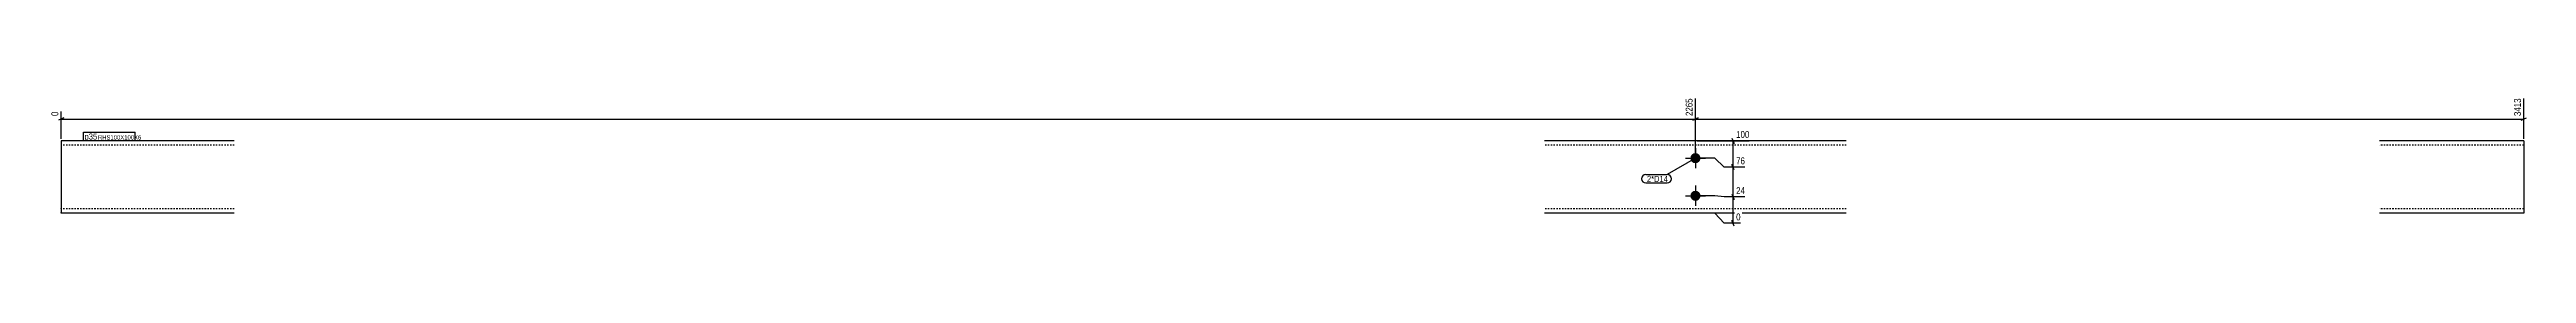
# Model space of a CAD drawing. Header units: millimetres. Extents: x 8 to 12767, y -5 to 186.
# Drawn here: x 9334 to 12767, y 8 to 186 of the extents above; entities that cross this region are included whole.
import ezdxf

# ---------------------------------------------------------------- set-up
doc = ezdxf.new("R2010")
doc.units = ezdxf.units.MM
doc.linetypes.add('DXK_LINE_DOT2', pattern=[3.9198, 1.9599, -1.9599])
for name, color, linetype in [('MÅLSÆTNING', 7, 'Continuous'), ('STÅL', 7, 'Continuous'), ('TEKST', 7, 'Continuous')]:
    doc.layers.add(name, color=color, linetype=linetype)
doc.styles.add('Arial Narrow', font='ARIALN.TTF', dxfattribs={"height": 0.2})

msp = doc.modelspace()

# ---------------------------------------------------------------- hatches: boundary and pattern name
at = {"layer": 'STÅL', "linetype": 'Continuous'}
for points in [[(11615.3, 108.3, -1), (11615.3, 94.3, -1)], [(11615.3, 56.3, -1), (11615.3, 42.3, -1)]]:
    msp.add_hatch(color=3, dxfattribs=at).paths.add_polyline_path(points)

# ---------------------------------------------------------------- linework, layer by layer
at = {"layer": 'MÅLSÆTNING', "color": 7, "linetype": 'Continuous'}
for p, q in [((11615.3, 103.8), (11615.3, 183.9)), ((11615.3, 103.8), (11615.3, 183.9)), ((12763.3, 127.8), (12763.3, 183.9)), ((9354, 156.8), (9346.5, 153.8)), ((9350.3, 127.8), (9350.3, 165.6)), ((9350.3, 155.3), (11615.3, 155.3)), ((11619, 156.8), (11611.5, 153.8)), ((11611.5, 153.8), (11619, 156.8)), ((11615.3, 155.3), (12763.3, 155.3)), ((12759.5, 153.8), (12767, 156.8)), ((11617.8, 125.3), (11689.9, 125.3)), ((11665.9, 129), (11668.9, 121.5)), ((11667.4, 88.8), (11667.4, 125.3)), ((11642.4, 101.3), (11617.8, 101.3)), ((11642.4, 101.3), (11617.8, 101.3)), ((11654.9, 88.8), (11642.4, 101.3)), ((11654.9, 88.8), (11642.4, 101.3)), ((11683.8, 88.8), (11654.9, 88.8)), ((11683.8, 88.8), (11654.9, 88.8)), ((11668.9, 85), (11665.9, 92.5)), ((11668.9, 85), (11665.9, 92.5)), ((11642.4, 49.2), (11617.8, 49.2)), ((11642.4, 49.2), (11617.8, 49.2)), ((11654.9, 47.7), (11642.4, 49.2)), ((11683.8, 47.7), (11654.9, 47.7)), ((11665.9, 51.5), (11668.9, 44)), ((11667.4, 11.3), (11667.4, 47.7)), ((11642.4, 25.3), (11617.8, 25.3)), ((11654.9, 11.3), (11642.4, 25.3)), ((11677.7, 11.3), (11654.9, 11.3)), ((11668.9, 7.5), (11665.9, 15))]:
    msp.add_line(p, q, dxfattribs=at)
at = {"layer": 'STÅL', "color": 2, "linetype": 'Continuous'}
for p, q in [((9590.3, 125.3), (9350.3, 125.3)), ((9350.3, 125.3), (9350.3, 26.2)), ((11824.3, 125.3), (11406.3, 125.3)), ((12763.3, 125.3), (12563.3, 125.3)), ((12763.3, 125.3), (12763.3, 25.3)), ((9350.3, 25.3), (9350.3, 26.2)), ((9590.3, 25.3), (9350.3, 25.3)), ((11824.3, 25.3), (11406.3, 25.3)), ((12763.3, 25.3), (12563.3, 25.3))]:
    msp.add_line(p, q, dxfattribs=at)
at = {"layer": 'STÅL', "color": 7, "linetype": 'DXK_LINE_DOT2'}
for p, q in [((9590.3, 119.3), (9350.3, 119.3)), ((11824.3, 119.3), (11406.3, 119.3)), ((12763.3, 119.3), (12563.3, 119.3)), ((9350.3, 31.3), (9350.3, 31.7)), ((9590.3, 31.3), (9350.3, 31.3)), ((11824.3, 31.3), (11406.3, 31.3)), ((12763.3, 31.3), (12563.3, 31.3)), ((12763.3, 31.3), (12763.3, 31.7))]:
    msp.add_line(p, q, dxfattribs=at)
at = {"layer": 'STÅL', "color": 3, "linetype": 'Continuous'}
for p, q in [((11615.3, 115.3), (11615.3, 87.3)), ((11601.3, 101.3), (11629.3, 101.3)), ((11601.3, 49.2), (11629.3, 49.2)), ((11615.3, 63.3), (11615.3, 35.3))]:
    msp.add_line(p, q, dxfattribs=at)

# ---------------------------------------------------------------- wipeouts: each hides what was drawn before it
at = {"color": 0}
msp.add_wipeout([(11574.8, 68.5), (11574.8, 77.3), (11548.1, 77.3), (11548.1, 68.5)], dxfattribs=at).dxf.layer = 'TEKST'

# ---------------------------------------------------------------- next in the draw order: wipeouts: each hides what was drawn before it
at = {"color": 0, "linetype": 'Continuous'}
for points in [[(11613.3, 185.9), (11599.3, 185.9), (11599.3, 157.5), (11613.3, 157.5)], [(12761.3, 185.9), (12747.3, 185.9), (12747.3, 157.5), (12761.3, 157.5)], [(9348.3, 167.6), (9334.3, 167.6), (9334.3, 157.5), (9348.3, 157.5)], [(11691.9, 127.3), (11691.9, 141.3), (11669.7, 141.3), (11669.7, 127.3)], [(11685.8, 49.7), (11685.8, 63.7), (11669.7, 63.7), (11669.7, 49.7)], [(11679.7, 13.3), (11679.7, 27.3), (11669.7, 27.3), (11669.7, 13.3)]]:
    msp.add_wipeout(points, dxfattribs=at).dxf.layer = 'MÅLSÆTNING'
at = {"color": 0}
for points in [[(9398.7, 127), (9398.7, 135.8), (9382.8, 135.8), (9382.8, 127)], [(11574.8, 68.5), (11574.8, 77.3), (11548.1, 77.3), (11548.1, 68.5)]]:
    msp.add_wipeout(points, dxfattribs=at).dxf.layer = 'TEKST'

# ---------------------------------------------------------------- next in the draw order: linework, layer by layer
at = {"layer": 'MÅLSÆTNING', "color": 7, "linetype": 'Continuous'}
for p, q in [((11667.4, 47.7), (11667.4, 88.8)), ((11654.9, 47.7), (11642.4, 49.2)), ((11683.8, 47.7), (11654.9, 47.7)), ((11665.9, 51.5), (11668.9, 44))]:
    msp.add_line(p, q, dxfattribs=at)
at = {"layer": 'TEKST', "color": 7, "linetype": 'Continuous'}
for p, q in [((11546.6, 78.8), (11576.3, 78.8)), ((11615.3, 101.3), (11576.3, 78.8)), ((11546.6, 67), (11576.3, 67))]:
    msp.add_line(p, q, dxfattribs=at)
for centre, radius, start, end in [((11546.6, 72.9), 5.87, 90, 270), ((11576.3, 72.9), 5.88, 270, 90)]:
    msp.add_arc(centre, radius, start, end, dxfattribs=at)

# ---------------------------------------------------------------- next in the draw order: texts
at = {"layer": 'MÅLSÆTNING', "color": 3, "linetype": 'Continuous', "style": 'Arial Narrow'}
for s, p in [('2265', (11611.3, 159.5)), ('3413', (12759.3, 159.5)), ('0', (9346.3, 159.5))]:
    msp.add_text(s, height=9.54, rotation=90.0002, dxfattribs=at).set_placement(p)
for s, p in [('100', (11671.7, 129.3)), ('24', (11671.7, 51.7)), ('0', (11671.7, 15.3))]:
    msp.add_text(s, height=9.54, dxfattribs=at).set_placement(p)
at = {"layer": 'TEKST', "color": 3, "style": 'Arial Narrow'}
msp.add_text('2*D14', height=8.35, dxfattribs=at).set_placement((11548.1, 68.5))

# ---------------------------------------------------------------- next in the draw order: wipeouts: each hides what was drawn before it
at = {"color": 0}
msp.add_wipeout([(9398.7, 127), (9398.7, 135.8), (9382.8, 135.8), (9382.8, 127)], dxfattribs=at).dxf.layer = 'TEKST'

# ---------------------------------------------------------------- next in the draw order: linework, layer by layer
at = {"layer": 'TEKST', "color": 7, "linetype": 'Continuous'}
msp.add_line((9381.3, 125.5), (9381.3, 137.3), dxfattribs=at)

# ---------------------------------------------------------------- next in the draw order: wipeouts: each hides what was drawn before it
at = {"color": 0, "linetype": 'Continuous'}
msp.add_wipeout([(11685.8, 90.8), (11685.8, 104.8), (11669.7, 104.8), (11669.7, 90.8)], dxfattribs=at).dxf.layer = 'MÅLSÆTNING'
at = {"color": 0}
msp.add_wipeout([(9451.6, 127), (9451.6, 133.3), (9401.4, 133.3), (9401.4, 127)], dxfattribs=at).dxf.layer = 'TEKST'

# ---------------------------------------------------------------- next in the draw order: texts
at = {"layer": 'MÅLSÆTNING', "color": 3, "linetype": 'Continuous', "style": 'Arial Narrow'}
msp.add_text('76', height=9.54, dxfattribs=at).set_placement((11671.7, 92.8))

# ---------------------------------------------------------------- next in the draw order: wipeouts: each hides what was drawn before it
at = {"color": 0}
msp.add_wipeout([(9451.6, 127), (9451.6, 133.3), (9401.4, 133.3), (9401.4, 127)], dxfattribs=at).dxf.layer = 'TEKST'

# ---------------------------------------------------------------- next in the draw order: linework, layer by layer
at = {"layer": 'TEKST', "color": 7, "linetype": 'Continuous'}
for p, q in [((9381.3, 137.3), (9453.1, 137.3)), ((9381.3, 125.5), (9453.1, 125.5)), ((9453.1, 125.5), (9453.1, 137.3))]:
    msp.add_line(p, q, dxfattribs=at)

# ---------------------------------------------------------------- next in the draw order: texts
at = {"layer": 'TEKST', "color": 3, "style": 'Arial Narrow'}
for s, height, p in [('p35', 8.35, (9382.8, 127)), ('RHS100X100X6', 5.965, (9401.4, 127))]:
    msp.add_text(s, height=height, dxfattribs=at).set_placement(p)

doc.saveas('drawing.dxf')
